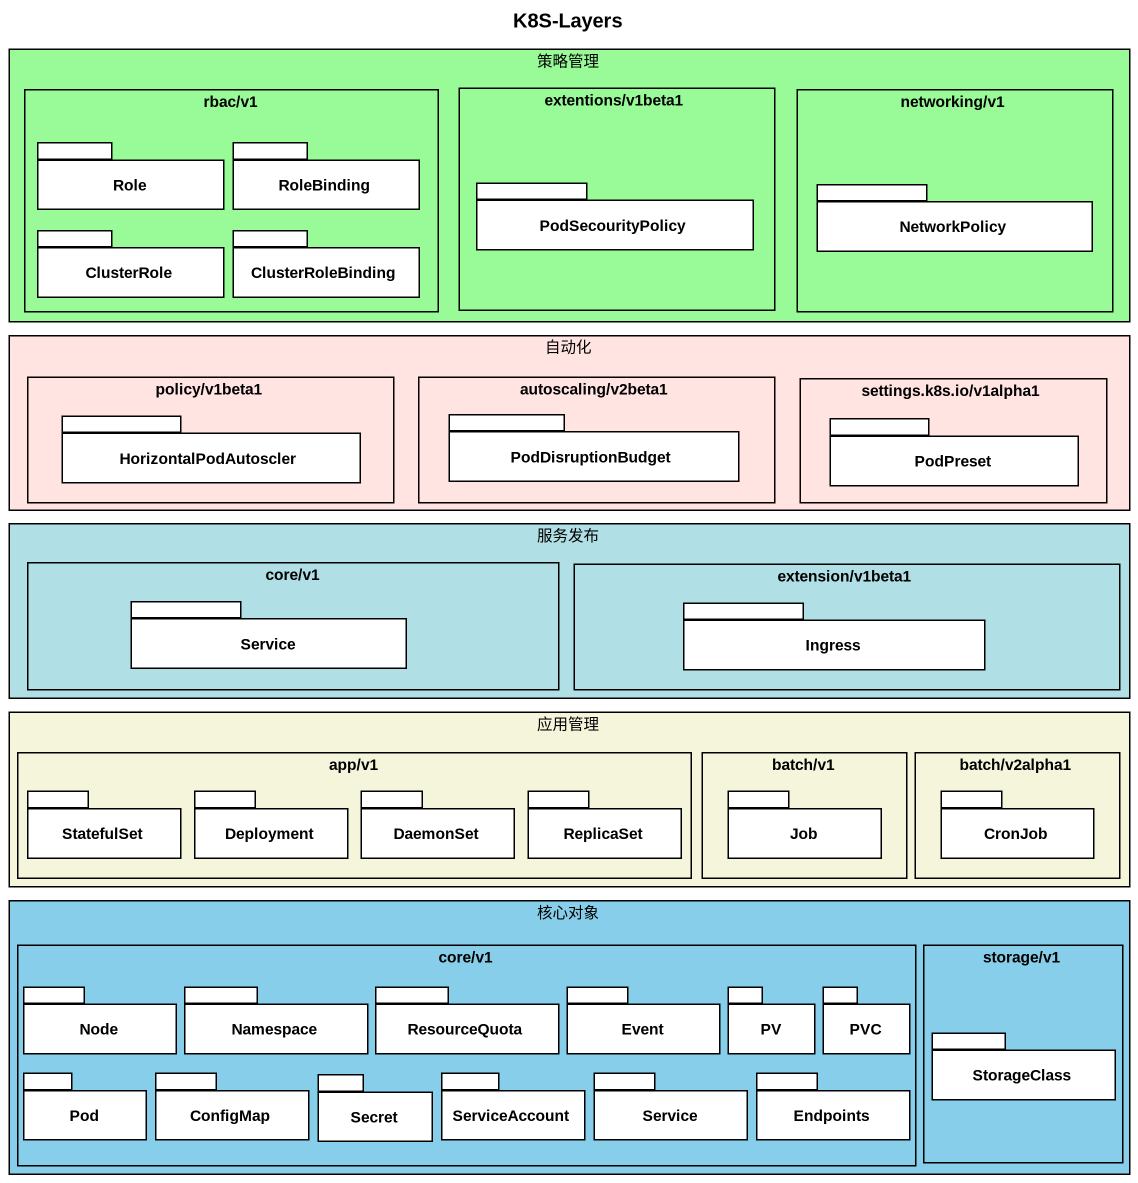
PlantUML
@startuml
title K8S-Layers
rectangle 策略管理 #98FB98 {
  rectangle "rbac/v1" as rbac_v1 {
    package Role {
    }
    package RoleBinding {
    }
    package ClusterRole {
    }
    package ClusterRoleBinding {
    }
  }
  rectangle "extentions/v1beta1" as extentions_v1beta1 {
    package PodSecourityPolicy {
    }
  }
  rectangle "networking/v1" as networking_v1 {
    package NetworkPolicy {
    }
  }
}
rectangle 自动化 #FFE4E1 {
  rectangle "policy/v1beta1" as policy_v1beta1 {
    package HorizontalPodAutoscler {
    }
  }
  rectangle "autoscaling/v2beta1" as autoscaling_v2beta1 {
    package PodDisruptionBudget {
    }
  }
  rectangle "settings.k8s.io/v1alpha1" as settings_k8s_io_v1alpha1 {
    package PodPreset {
    }
  }
}
rectangle 服务发布 #B0E0E6 {
  rectangle "core/v1" as core_v1 {
    package Service {
    }
  }
  rectangle "extension/v1beta1" as extension_v1beta1 {
    package Ingress {
    }
  }
}
rectangle 应用管理 #F5F5DC {
  rectangle "app/v1" as app_v1 {
    package StatefulSet {
    }
    package Deployment {
    }
    package DaemonSet {
    }
    package ReplicaSet {
    }
  }
  rectangle "batch/v1" as batch_v1 {
    package Job {
    }
  }
  rectangle "batch/v2alpha1" as batch_v2alpha1 {
    package CronJob {
    }
  }
}
rectangle 核心对象 #87CEEB {
  rectangle "core/v1" as core_v1_2 {
    package "Node" as Node_ {
    }
    package "Namespace" as Namespace_ {
    }
    package ResourceQuota {
    }
    package Event {
    }
    package PV {
    }
    package PVC {
    }
    package Pod {
    }
    package ConfigMap {
    }
    package Secret {
    }
    package ServiceAccount {
    }
    package "Service" as Service_2 {
    }
    package Endpoints {
    }
  }
  rectangle "storage/v1" as storage_v1 {
    package StorageClass {
    }
  }
}
@enduml
